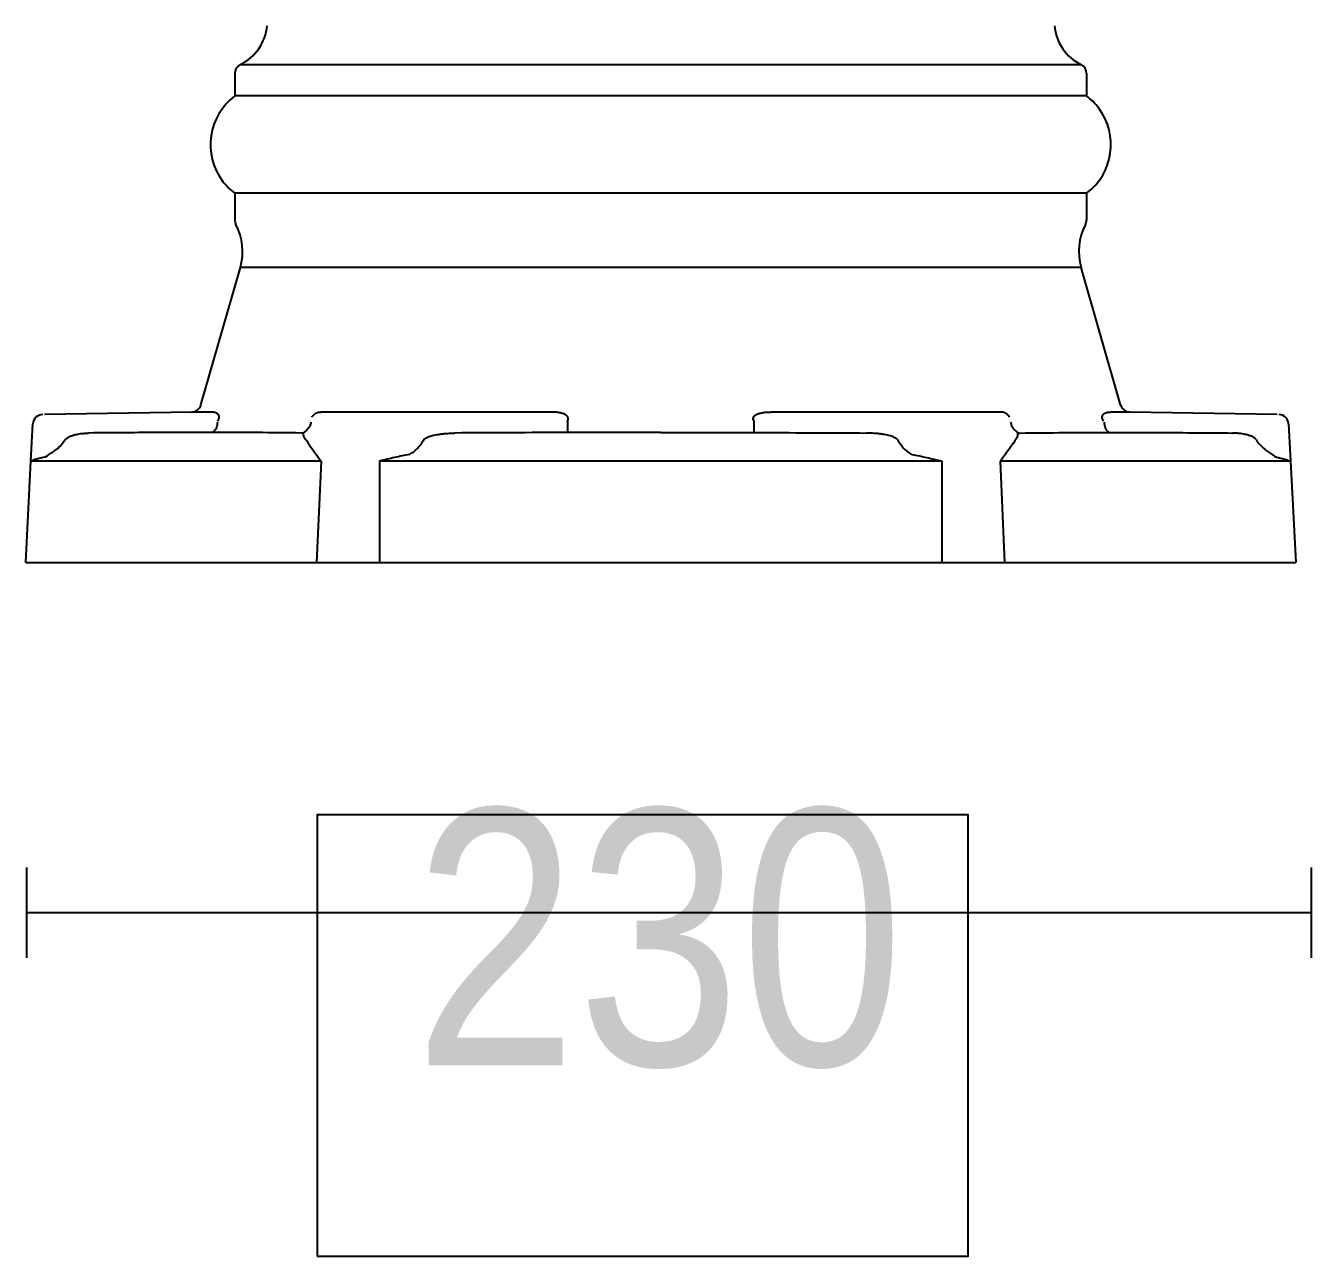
# Model space of a CAD drawing. Extents: x 0 to 163, y 0 to 482.
# Drawn here: x 0.4 to 52.9, y 0 to 50.3 of the extents above; entities that cross this region are included whole.
import ezdxf

# ---------------------------------------------------------------- set-up
doc = ezdxf.new("R2010")
doc.units = 0
doc.layers.add('LIVELLO_1', color=160, linetype='Continuous')
doc.styles.add('STD', font='txt')

# ---------------------------------------------------------------- blocks, each defined once
blk = doc.blocks.new('AI9-BLK1')
at = {"layer": 'LIVELLO_1', "color": 7}
for p, q in [((-72.289, -192.557), (-37.932, -192.557)), ((-72.507, -192.912), (-72.507, -193.84)), ((-37.713, -192.912), (-37.713, -193.84)), ((-37.713, -193.84), (-72.507, -193.84)), ((-37.713, -197.812), (-72.507, -197.812)), ((-72.507, -197.812), (-72.507, -198.905)), ((-37.713, -197.812), (-37.713, -198.905)), ((-73.896, -206.464), (-72.283, -200.847)), ((-37.934, -200.847), (-72.283, -200.847)), ((-36.321, -206.464), (-37.934, -200.847)), ((-74.271, -206.755), (-80.291, -206.858)), ((-74.271, -206.753), (-73.492, -206.753)), ((-68.993, -206.753), (-59.604, -206.753)), ((-50.615, -206.753), (-41.223, -206.753)), ((-36.729, -206.753), (-35.947, -206.753)), ((-29.929, -206.858), (-35.947, -206.755)), ((-80.837, -208.76), (-80.755, -207.236)), ((-58.919, -207.126), (-58.919, -207.591)), ((-51.297, -207.591), (-51.297, -207.126)), ((-29.467, -207.236), (-29.38, -208.76)), ((-81.053, -212.899), (-80.837, -208.76)), ((-68.984, -208.76), (-80.837, -208.76)), ((-68.984, -208.76), (-69.172, -212.899)), ((-55.111, -208.76), (-66.591, -208.76)), ((-66.591, -212.899), (-66.591, -208.76)), ((-43.627, -208.76), (-55.111, -208.76)), ((-43.627, -208.76), (-43.627, -212.899)), ((-41.048, -212.899), (-41.232, -208.76)), ((-29.38, -208.76), (-41.232, -208.76)), ((-29.38, -208.76), (-29.166, -212.899)), ((-81.053, -212.899), (-55.111, -212.899)), ((-55.111, -212.899), (-29.166, -212.899)), ((-81.025, -225.374), (-81.025, -229.069)), ((-28.532, -225.374), (-28.532, -229.069)), ((-28.532, -227.223), (-81.025, -227.223))]:
    blk.add_line(p, q, dxfattribs=at)
for points in [[(-69.702, -207.614), (-69.747, -207.614), (-69.789, -207.614)], [(-40.52, -207.614), (-40.475, -207.614), (-40.43, -207.614)]]:
    blk.add_lwpolyline(points, dxfattribs=at)
blk.add_lwpolyline([(-69.147, -241.26), (-42.548, -241.26), (-42.548, -223.212), (-69.147, -223.212)], close=True, dxfattribs=at)
for points in [[(-72.289, -192.557), (-71.67, -192.257), (-71.255, -191.652), (-71.189, -190.967)], [(-39.029, -190.967), (-38.964, -191.652), (-38.548, -192.257), (-37.932, -192.557)], [(-72.289, -192.557), (-72.423, -192.624), (-72.507, -192.766), (-72.507, -192.915)], [(-37.711, -192.915), (-37.711, -192.766), (-37.796, -192.624), (-37.932, -192.557)], [(-72.507, -198.905), (-72.507, -198.965), (-72.491, -199.033), (-72.462, -199.09)], [(-37.758, -199.09), (-37.728, -199.033), (-37.711, -198.965), (-37.711, -198.905)], [(-72.283, -200.847), (-72.118, -200.261), (-72.18, -199.631), (-72.462, -199.09)], [(-37.758, -199.09), (-38.04, -199.631), (-38.103, -200.261), (-37.934, -200.847)], [(-80.363, -206.858), (-80.572, -206.863), (-80.743, -207.028), (-80.755, -207.238)], [(-74.271, -206.755), (-74.098, -206.748), (-73.943, -206.631), (-73.896, -206.467)], [(-36.321, -206.467), (-36.276, -206.631), (-36.124, -206.748), (-35.947, -206.755)], [(-29.467, -207.238), (-29.474, -207.028), (-29.647, -206.863), (-29.851, -206.858)]]:
    blk.add_open_spline(points, degree=3, dxfattribs=at)
for points, knots in [([(-72.507, -193.84), (-73.605, -194.662), (-73.832, -196.22), (-73.008, -197.315), (-72.867, -197.503), (-72.697, -197.672), (-72.507, -197.812)], [0, 0, 0, 0, 1, 1, 1, 2, 2, 2, 2]), ([(-37.711, -197.812), (-36.614, -196.99), (-36.391, -195.434), (-37.214, -194.34), (-37.355, -194.152), (-37.521, -193.98), (-37.711, -193.84)], [0, 0, 0, 0, 1, 1, 1, 2, 2, 2, 2]), ([(-73.205, -207.126), (-73.192, -207.103), (-73.178, -207.083), (-73.169, -207.06), (-73.158, -207.037), (-73.153, -207.019), (-73.15, -206.993), (-73.15, -206.993), (-73.15, -206.948), (-73.15, -206.948), (-73.153, -206.934), (-73.153, -206.913), (-73.158, -206.899), (-73.165, -206.888), (-73.165, -206.886), (-73.169, -206.874), (-73.176, -206.872), (-73.181, -206.863), (-73.185, -206.858), (-73.192, -206.849), (-73.197, -206.842), (-73.205, -206.835), (-73.212, -206.828), (-73.223, -206.826), (-73.225, -206.819), (-73.234, -206.817), (-73.244, -206.813), (-73.248, -206.803), (-73.258, -206.801), (-73.268, -206.794), (-73.274, -206.792), (-73.291, -206.787), (-73.297, -206.78), (-73.315, -206.778), (-73.328, -206.771), (-73.344, -206.769), (-73.362, -206.764), (-73.378, -206.757), (-73.399, -206.757), (-73.42, -206.757), (-73.446, -206.755), (-73.467, -206.755), (-73.492, -206.755)], [0, 0, 0, 0, 1, 1, 1, 2, 2, 2, 3, 3, 3, 4, 4, 4, 5, 5, 5, 6, 6, 6, 7, 7, 7, 8, 8, 8, 9, 9, 9, 10, 10, 10, 11, 11, 11, 12, 12, 12, 13, 13, 13, 14, 14, 14, 14]), ([(-69.362, -206.971), (-69.35, -206.952), (-69.338, -206.934), (-69.324, -206.913), (-69.315, -206.899), (-69.299, -206.886), (-69.286, -206.872), (-69.277, -206.858), (-69.266, -206.849), (-69.254, -206.842), (-69.242, -206.835), (-69.23, -206.826), (-69.221, -206.817), (-69.212, -206.817), (-69.207, -206.803), (-69.198, -206.803), (-69.193, -206.801), (-69.186, -206.794), (-69.174, -206.792), (-69.163, -206.787), (-69.151, -206.78), (-69.139, -206.778), (-69.127, -206.771), (-69.113, -206.769), (-69.102, -206.764), (-69.087, -206.764), (-69.069, -206.757), (-69.055, -206.757), (-69.031, -206.755), (-69.013, -206.755), (-68.995, -206.755)], [0, 0, 0, 0, 1, 1, 1, 2, 2, 2, 3, 3, 3, 4, 4, 4, 5, 5, 5, 6, 6, 6, 7, 7, 7, 8, 8, 8, 9, 9, 9, 10, 10, 10, 10]), ([(-58.919, -207.126), (-58.907, -207.103), (-58.896, -207.078), (-58.887, -207.055), (-58.884, -207.03), (-58.884, -207.007), (-58.896, -206.982), (-58.898, -206.971), (-58.907, -206.957), (-58.916, -206.943), (-58.928, -206.929), (-58.94, -206.913), (-58.956, -206.899), (-58.966, -206.888), (-58.977, -206.886), (-58.987, -206.874), (-58.999, -206.872), (-59.01, -206.863), (-59.024, -206.858), (-59.037, -206.849), (-59.05, -206.842), (-59.066, -206.835), (-59.081, -206.828), (-59.097, -206.826), (-59.109, -206.819), (-59.125, -206.817), (-59.142, -206.813), (-59.16, -206.803), (-59.174, -206.801), (-59.191, -206.794), (-59.205, -206.792), (-59.234, -206.787), (-59.259, -206.78), (-59.283, -206.778), (-59.31, -206.771), (-59.339, -206.769), (-59.364, -206.764), (-59.402, -206.757), (-59.444, -206.757), (-59.482, -206.757), (-59.52, -206.755), (-59.563, -206.755), (-59.604, -206.755)], [0, 0, 0, 0, 1, 1, 1, 2, 2, 2, 3, 3, 3, 4, 4, 4, 5, 5, 5, 6, 6, 6, 7, 7, 7, 8, 8, 8, 9, 9, 9, 10, 10, 10, 11, 11, 11, 12, 12, 12, 13, 13, 13, 14, 14, 14, 14]), ([(-51.297, -207.126), (-51.315, -207.103), (-51.326, -207.078), (-51.333, -207.055), (-51.337, -207.03), (-51.333, -207.007), (-51.326, -206.982), (-51.321, -206.971), (-51.31, -206.957), (-51.3, -206.943), (-51.293, -206.929), (-51.279, -206.913), (-51.265, -206.899), (-51.253, -206.888), (-51.244, -206.886), (-51.23, -206.874), (-51.223, -206.872), (-51.208, -206.863), (-51.197, -206.858), (-51.183, -206.849), (-51.169, -206.842), (-51.154, -206.835), (-51.138, -206.828), (-51.125, -206.826), (-51.11, -206.819), (-51.096, -206.817), (-51.078, -206.813), (-51.06, -206.803), (-51.042, -206.801), (-51.028, -206.794), (-51.013, -206.792), (-50.986, -206.787), (-50.96, -206.78), (-50.937, -206.778), (-50.908, -206.771), (-50.88, -206.769), (-50.852, -206.764), (-50.814, -206.757), (-50.777, -206.757), (-50.74, -206.757), (-50.7, -206.755), (-50.657, -206.755), (-50.615, -206.755)], [0, 0, 0, 0, 1, 1, 1, 2, 2, 2, 3, 3, 3, 4, 4, 4, 5, 5, 5, 6, 6, 6, 7, 7, 7, 8, 8, 8, 9, 9, 9, 10, 10, 10, 11, 11, 11, 12, 12, 12, 13, 13, 13, 14, 14, 14, 14]), ([(-40.857, -206.971), (-40.869, -206.952), (-40.88, -206.934), (-40.894, -206.913), (-40.907, -206.899), (-40.918, -206.886), (-40.934, -206.872), (-40.941, -206.858), (-40.954, -206.849), (-40.965, -206.842), (-40.977, -206.835), (-40.986, -206.826), (-40.998, -206.817), (-41.007, -206.817), (-41.012, -206.803), (-41.021, -206.803), (-41.028, -206.801), (-41.035, -206.794), (-41.048, -206.792), (-41.055, -206.787), (-41.068, -206.78), (-41.08, -206.778), (-41.091, -206.771), (-41.104, -206.769), (-41.118, -206.764), (-41.134, -206.764), (-41.151, -206.757), (-41.167, -206.757), (-41.187, -206.755), (-41.207, -206.755), (-41.223, -206.755)], [0, 0, 0, 0, 1, 1, 1, 2, 2, 2, 3, 3, 3, 4, 4, 4, 5, 5, 5, 6, 6, 6, 7, 7, 7, 8, 8, 8, 9, 9, 9, 10, 10, 10, 10]), ([(-37.015, -207.126), (-37.026, -207.103), (-37.039, -207.083), (-37.05, -207.06), (-37.064, -207.037), (-37.066, -207.019), (-37.069, -206.993), (-37.073, -206.975), (-37.073, -206.959), (-37.069, -206.948), (-37.066, -206.934), (-37.064, -206.913), (-37.064, -206.899), (-37.055, -206.888), (-37.053, -206.886), (-37.05, -206.874), (-37.043, -206.872), (-37.039, -206.863), (-37.033, -206.858), (-37.026, -206.849), (-37.022, -206.842), (-37.015, -206.835), (-37.008, -206.828), (-36.999, -206.826), (-36.994, -206.819), (-36.984, -206.817), (-36.979, -206.813), (-36.97, -206.803), (-36.959, -206.801), (-36.954, -206.794), (-36.945, -206.792), (-36.93, -206.787), (-36.921, -206.78), (-36.903, -206.778), (-36.893, -206.771), (-36.874, -206.769), (-36.86, -206.764), (-36.841, -206.757), (-36.818, -206.757), (-36.799, -206.757), (-36.773, -206.755), (-36.755, -206.755), (-36.726, -206.755)], [0, 0, 0, 0, 1, 1, 1, 2, 2, 2, 3, 3, 3, 4, 4, 4, 5, 5, 5, 6, 6, 6, 7, 7, 7, 8, 8, 8, 9, 9, 9, 10, 10, 10, 11, 11, 11, 12, 12, 12, 13, 13, 13, 14, 14, 14, 14]), ([(-73.223, -207.172), (-73.225, -207.211), (-73.225, -207.252), (-73.234, -207.289), (-73.239, -207.328), (-73.248, -207.364), (-73.268, -207.399), (-73.281, -207.435), (-73.297, -207.47), (-73.328, -207.502), (-73.355, -207.534), (-73.389, -207.564), (-73.422, -207.591)], [0, 0, 0, 0, 1, 1, 1, 2, 2, 2, 3, 3, 3, 4, 4, 4, 4]), ([(-69.434, -207.314), (-69.467, -207.369), (-69.505, -207.422), (-69.548, -207.47), (-69.597, -207.52), (-69.655, -207.564), (-69.716, -207.605)], [0, 0, 0, 0, 1, 1, 1, 2, 2, 2, 2]), ([(-69.4, -207.172), (-69.407, -207.195), (-69.411, -207.22), (-69.418, -207.243), (-69.423, -207.266), (-69.427, -207.289), (-69.434, -207.314)], [0, 0, 0, 0, 1, 1, 1, 2, 2, 2, 2]), ([(-40.822, -207.172), (-40.813, -207.195), (-40.811, -207.22), (-40.8, -207.243), (-40.798, -207.266), (-40.793, -207.289), (-40.784, -207.314), (-40.751, -207.369), (-40.714, -207.422), (-40.672, -207.47), (-40.623, -207.52), (-40.567, -207.564), (-40.502, -207.605)], [0, 0, 0, 0, 1, 1, 1, 2, 2, 2, 3, 3, 3, 4, 4, 4, 4]), ([(-36.997, -207.172), (-36.994, -207.211), (-36.992, -207.252), (-36.984, -207.289), (-36.979, -207.328), (-36.968, -207.364), (-36.954, -207.399), (-36.937, -207.435), (-36.921, -207.47), (-36.893, -207.502), (-36.865, -207.534), (-36.832, -207.564), (-36.797, -207.591)], [0, 0, 0, 0, 1, 1, 1, 2, 2, 2, 3, 3, 3, 4, 4, 4, 4]), ([(-79.43, -207.873), (-79.481, -207.946), (-79.528, -208.017), (-79.591, -208.091), (-79.647, -208.155), (-79.714, -208.217), (-79.781, -208.272)], [0, 0, 0, 0, 1, 1, 1, 2, 2, 2, 2]), ([(-79.43, -207.873), (-79.394, -207.846), (-79.36, -207.813), (-79.317, -207.791), (-79.286, -207.768), (-79.246, -207.752), (-79.211, -207.735), (-79.181, -207.729), (-79.148, -207.72), (-79.12, -207.708), (-79.089, -207.697), (-79.059, -207.69), (-79.031, -207.681), (-78.993, -207.674), (-78.958, -207.664), (-78.923, -207.658), (-78.888, -207.651), (-78.85, -207.649), (-78.815, -207.637), (-78.759, -207.635), (-78.709, -207.626), (-78.658, -207.626), (-78.602, -207.619), (-78.541, -207.619), (-78.482, -207.614)], [0, 0, 0, 0, 1, 1, 1, 2, 2, 2, 3, 3, 3, 4, 4, 4, 5, 5, 5, 6, 6, 6, 7, 7, 7, 8, 8, 8, 8]), ([(-73.422, -207.591), (-73.746, -207.587), (-74.069, -207.587), (-74.396, -207.591), (-74.396, -207.591), (-75.405, -207.591), (-75.405, -207.591), (-75.867, -207.591), (-76.326, -207.596), (-76.786, -207.603), (-77.351, -207.605), (-77.917, -207.612), (-78.482, -207.614)], [0, 0, 0, 0, 1, 1, 1, 2, 2, 2, 3, 3, 3, 4, 4, 4, 4]), ([(-69.789, -207.614), (-70.396, -207.605), (-70.999, -207.603), (-71.602, -207.596), (-72.209, -207.591), (-72.815, -207.591), (-73.422, -207.591)], [0, 0, 0, 0, 1, 1, 1, 2, 2, 2, 2]), ([(-69.691, -207.768), (-69.693, -207.745), (-69.693, -207.72), (-69.702, -207.697), (-69.702, -207.697), (-69.702, -207.614), (-69.702, -207.614)], [0, 0, 0, 0, 1, 1, 1, 2, 2, 2, 2]), ([(-69.691, -207.768), (-69.535, -207.995), (-69.383, -208.226), (-69.223, -208.441), (-69.141, -208.551), (-69.066, -208.659), (-68.984, -208.764)], [0, 0, 0, 0, 1, 1, 1, 2, 2, 2, 2]), ([(-64.783, -207.873), (-64.821, -207.944), (-64.863, -208.017), (-64.912, -208.086), (-64.959, -208.155), (-65.018, -208.217), (-65.076, -208.272)], [0, 0, 0, 0, 1, 1, 1, 2, 2, 2, 2]), ([(-64.783, -207.873), (-64.734, -207.839), (-64.687, -207.806), (-64.635, -207.791), (-64.59, -207.765), (-64.544, -207.752), (-64.494, -207.735), (-64.455, -207.722), (-64.417, -207.72), (-64.377, -207.708), (-64.335, -207.697), (-64.297, -207.69), (-64.255, -207.681), (-64.214, -207.674), (-64.162, -207.664), (-64.115, -207.658), (-64.066, -207.651), (-64.014, -207.649), (-63.964, -207.637), (-63.896, -207.635), (-63.829, -207.626), (-63.758, -207.626), (-63.683, -207.619), (-63.603, -207.619), (-63.521, -207.614)], [0, 0, 0, 0, 1, 1, 1, 2, 2, 2, 3, 3, 3, 4, 4, 4, 5, 5, 5, 6, 6, 6, 7, 7, 7, 8, 8, 8, 8]), ([(-58.919, -207.591), (-59.686, -207.596), (-60.453, -207.596), (-61.224, -207.605), (-61.989, -207.605), (-62.754, -207.612), (-63.521, -207.614)], [0, 0, 0, 0, 1, 1, 1, 2, 2, 2, 2]), ([(-55.111, -207.587), (-55.111, -207.587), (-55.111, -207.587), (-55.111, -207.587), (-55.111, -207.587), (-55.118, -207.587), (-55.118, -207.587), (-55.118, -207.587), (-55.124, -207.587), (-55.124, -207.587), (-55.124, -207.587), (-55.129, -207.587), (-55.129, -207.587), (-55.129, -207.587), (-55.135, -207.587), (-55.135, -207.587), (-55.135, -207.587), (-55.138, -207.587), (-55.138, -207.587), (-55.138, -207.587), (-55.149, -207.587), (-55.149, -207.587), (-55.149, -207.587), (-55.158, -207.587), (-55.158, -207.587), (-55.158, -207.587), (-55.163, -207.587), (-55.163, -207.587), (-55.163, -207.587), (-55.176, -207.587), (-55.176, -207.587), (-55.176, -207.587), (-55.183, -207.587), (-55.183, -207.587), (-55.183, -207.587), (-55.194, -207.587), (-55.194, -207.587), (-55.194, -207.587), (-55.199, -207.587), (-55.199, -207.587), (-55.199, -207.587), (-55.208, -207.587), (-55.208, -207.587), (-55.208, -207.587), (-55.22, -207.587), (-55.22, -207.587), (-55.22, -207.587), (-55.232, -207.587), (-55.232, -207.587), (-55.232, -207.587), (-55.243, -207.587), (-55.243, -207.587), (-55.243, -207.587), (-55.252, -207.587), (-55.252, -207.587), (-55.252, -207.587), (-55.267, -207.587), (-55.267, -207.587), (-55.267, -207.587), (-55.279, -207.587), (-55.279, -207.587), (-55.279, -207.587), (-55.29, -207.587), (-55.29, -207.587), (-55.29, -207.587), (-55.299, -207.587), (-55.299, -207.587), (-55.299, -207.587), (-55.313, -207.587), (-55.313, -207.587), (-55.313, -207.587), (-55.328, -207.587), (-55.328, -207.587), (-55.328, -207.587), (-55.339, -207.587), (-55.339, -207.587), (-55.339, -207.587), (-55.353, -207.587), (-55.353, -207.587), (-55.353, -207.587), (-55.366, -207.587), (-55.366, -207.587), (-55.366, -207.587), (-55.384, -207.587), (-55.384, -207.587), (-55.384, -207.587), (-55.398, -207.587), (-55.398, -207.587), (-55.398, -207.587), (-55.412, -207.587), (-55.412, -207.587), (-55.412, -207.587), (-55.431, -207.587), (-55.431, -207.587), (-55.431, -207.587), (-55.445, -207.587), (-55.445, -207.587), (-55.445, -207.587), (-55.458, -207.587), (-55.458, -207.587), (-55.458, -207.587), (-55.476, -207.587), (-55.476, -207.587), (-55.476, -207.587), (-55.492, -207.587), (-55.492, -207.587), (-55.492, -207.587), (-55.508, -207.587), (-55.508, -207.587), (-55.508, -207.587), (-55.525, -207.587), (-55.525, -207.587), (-55.525, -207.587), (-55.543, -207.587), (-55.543, -207.587), (-55.543, -207.587), (-55.56, -207.587), (-55.56, -207.587), (-55.56, -207.587), (-55.572, -207.587), (-55.572, -207.587), (-55.572, -207.587), (-55.59, -207.587), (-55.59, -207.587), (-55.59, -207.587), (-55.61, -207.587), (-55.61, -207.587), (-55.61, -207.587), (-55.628, -207.587), (-55.628, -207.587), (-55.628, -207.587), (-55.644, -207.587), (-55.644, -207.587), (-55.644, -207.587), (-55.661, -207.587), (-55.661, -207.587), (-55.661, -207.587), (-55.677, -207.587), (-55.677, -207.587), (-55.677, -207.587), (-55.693, -207.587), (-55.693, -207.587), (-55.693, -207.587), (-55.713, -207.587), (-55.713, -207.587), (-55.713, -207.587), (-55.729, -207.587), (-55.729, -207.587), (-55.729, -207.587), (-55.749, -207.587), (-55.749, -207.587), (-55.749, -207.587), (-55.771, -207.587), (-55.771, -207.587), (-55.771, -207.587), (-55.785, -207.587), (-55.785, -207.587), (-55.785, -207.587), (-55.801, -207.587), (-55.801, -207.587), (-55.801, -207.587), (-55.82, -207.587), (-55.82, -207.587), (-55.82, -207.587), (-55.834, -207.587), (-55.834, -207.587), (-55.834, -207.587), (-55.856, -207.587), (-55.856, -207.587), (-55.856, -207.587), (-55.87, -207.587), (-55.87, -207.587), (-55.87, -207.587), (-55.928, -207.587), (-55.928, -207.587), (-55.928, -207.587), (-55.984, -207.587), (-55.984, -207.587), (-55.984, -207.587), (-56.04, -207.587), (-56.04, -207.587), (-56.04, -207.587), (-56.094, -207.587), (-56.094, -207.587), (-56.094, -207.587), (-56.147, -207.587), (-56.147, -207.587), (-56.167, -207.587), (-56.186, -207.591), (-56.203, -207.591), (-56.203, -207.591), (-56.254, -207.591), (-56.254, -207.591), (-56.254, -207.591), (-56.313, -207.591), (-56.313, -207.591), (-56.313, -207.591), (-56.362, -207.591), (-56.362, -207.591), (-56.362, -207.591), (-56.414, -207.591), (-56.414, -207.591), (-56.414, -207.591), (-56.47, -207.591), (-56.47, -207.591), (-56.47, -207.591), (-56.519, -207.591), (-56.519, -207.591), (-56.519, -207.591), (-56.575, -207.591), (-56.575, -207.591), (-56.575, -207.591), (-56.624, -207.591), (-56.624, -207.591), (-56.624, -207.591), (-56.678, -207.591), (-56.678, -207.591), (-56.678, -207.591), (-56.73, -207.591), (-56.73, -207.591), (-56.73, -207.591), (-56.787, -207.591), (-56.787, -207.591), (-56.787, -207.591), (-56.836, -207.591), (-56.836, -207.591), (-56.836, -207.591), (-56.89, -207.591), (-56.89, -207.591), (-56.89, -207.591), (-56.944, -207.591), (-56.944, -207.591), (-56.944, -207.591), (-56.995, -207.591), (-56.995, -207.591), (-56.995, -207.591), (-57.049, -207.591), (-57.049, -207.591), (-57.049, -207.591), (-57.106, -207.591), (-57.106, -207.591), (-57.106, -207.591), (-57.159, -207.591), (-57.159, -207.591), (-57.159, -207.591), (-57.213, -207.591), (-57.213, -207.591), (-57.213, -207.591), (-57.273, -207.591), (-57.273, -207.591), (-57.273, -207.591), (-57.3, -207.591), (-57.3, -207.591), (-57.3, -207.591), (-57.331, -207.591), (-57.331, -207.591), (-57.331, -207.591), (-57.361, -207.591), (-57.361, -207.591), (-57.361, -207.591), (-57.39, -207.591), (-57.39, -207.591), (-57.39, -207.591), (-57.423, -207.591), (-57.423, -207.591), (-57.423, -207.591), (-57.452, -207.591), (-57.452, -207.591), (-57.452, -207.591), (-57.483, -207.591), (-57.483, -207.591), (-57.483, -207.591), (-57.513, -207.591), (-57.513, -207.591), (-57.513, -207.591), (-57.544, -207.591), (-57.544, -207.591), (-57.544, -207.591), (-57.577, -207.591), (-57.577, -207.591), (-57.577, -207.591), (-57.607, -207.591), (-57.607, -207.591), (-57.607, -207.591), (-57.638, -207.591), (-57.638, -207.591), (-57.638, -207.591), (-57.669, -207.591), (-57.669, -207.591), (-57.669, -207.591), (-57.701, -207.591), (-57.701, -207.591), (-57.701, -207.591), (-57.73, -207.591), (-57.73, -207.591), (-57.73, -207.591), (-57.765, -207.591), (-57.765, -207.591), (-57.765, -207.591), (-57.79, -207.591), (-57.79, -207.591), (-57.79, -207.591), (-57.826, -207.591), (-57.826, -207.591), (-57.826, -207.591), (-57.853, -207.591), (-57.853, -207.591), (-57.853, -207.591), (-57.884, -207.591), (-57.884, -207.591), (-57.884, -207.591), (-57.918, -207.591), (-57.918, -207.591), (-57.918, -207.591), (-57.947, -207.591), (-57.947, -207.591), (-57.947, -207.591), (-57.978, -207.591), (-57.978, -207.591), (-57.978, -207.591), (-58.007, -207.591), (-58.007, -207.591), (-58.007, -207.591), (-58.037, -207.591), (-58.037, -207.591), (-58.037, -207.591), (-58.068, -207.591), (-58.068, -207.591), (-58.068, -207.591), (-58.095, -207.591), (-58.095, -207.591), (-58.095, -207.591), (-58.128, -207.591), (-58.128, -207.591), (-58.128, -207.591), (-58.157, -207.591), (-58.157, -207.591), (-58.157, -207.591), (-58.187, -207.591), (-58.187, -207.591), (-58.187, -207.591), (-58.215, -207.591), (-58.215, -207.591), (-58.215, -207.591), (-58.245, -207.591), (-58.245, -207.591), (-58.245, -207.591), (-58.272, -207.591), (-58.272, -207.591), (-58.272, -207.591), (-58.302, -207.591), (-58.302, -207.591), (-58.302, -207.591), (-58.33, -207.591), (-58.33, -207.591), (-58.33, -207.591), (-58.356, -207.591), (-58.356, -207.591), (-58.356, -207.591), (-58.384, -207.591), (-58.384, -207.591), (-58.384, -207.591), (-58.408, -207.591), (-58.408, -207.591), (-58.408, -207.591), (-58.435, -207.591), (-58.435, -207.591), (-58.435, -207.591), (-58.464, -207.591), (-58.464, -207.591), (-58.464, -207.591), (-58.487, -207.591), (-58.487, -207.591), (-58.487, -207.591), (-58.515, -207.591), (-58.515, -207.591), (-58.515, -207.591), (-58.542, -207.591), (-58.542, -207.591), (-58.542, -207.591), (-58.567, -207.591), (-58.567, -207.591), (-58.567, -207.591), (-58.588, -207.591), (-58.588, -207.591), (-58.588, -207.591), (-58.614, -207.591), (-58.614, -207.591), (-58.614, -207.591), (-58.64, -207.591), (-58.64, -207.591), (-58.64, -207.591), (-58.661, -207.591), (-58.661, -207.591), (-58.661, -207.591), (-58.684, -207.591), (-58.684, -207.591), (-58.684, -207.591), (-58.708, -207.591), (-58.708, -207.591), (-58.708, -207.591), (-58.729, -207.591), (-58.729, -207.591), (-58.729, -207.591), (-58.75, -207.591), (-58.75, -207.591), (-58.75, -207.591), (-58.769, -207.591), (-58.769, -207.591), (-58.769, -207.591), (-58.793, -207.591), (-58.793, -207.591), (-58.793, -207.591), (-58.811, -207.591), (-58.811, -207.591), (-58.811, -207.591), (-58.832, -207.591), (-58.832, -207.591), (-58.832, -207.591), (-58.849, -207.591), (-58.849, -207.591), (-58.849, -207.591), (-58.869, -207.591), (-58.869, -207.591), (-58.869, -207.591), (-58.884, -207.591), (-58.884, -207.591), (-58.884, -207.591), (-58.903, -207.591), (-58.903, -207.591), (-58.903, -207.591), (-58.919, -207.591), (-58.919, -207.591)], [0, 0, 0, 0, 1, 1, 1, 2, 2, 2, 3, 3, 3, 4, 4, 4, 5, 5, 5, 6, 6, 6, 7, 7, 7, 8, 8, 8, 9, 9, 9, 10, 10, 10, 11, 11, 11, 12, 12, 12, 13, 13, 13, 14, 14, 14, 15, 15, 15, 16, 16, 16, 17, 17, 17, 18, 18, 18, 19, 19, 19, 20, 20, 20, 21, 21, 21, 22, 22, 22, 23, 23, 23, 24, 24, 24, 25, 25, 25, 26, 26, 26, 27, 27, 27, 28, 28, 28, 29, 29, 29, 30, 30, 30, 31, 31, 31, 32, 32, 32, 33, 33, 33, 34, 34, 34, 35, 35, 35, 36, 36, 36, 37, 37, 37, 38, 38, 38, 39, 39, 39, 40, 40, 40, 41, 41, 41, 42, 42, 42, 43, 43, 43, 44, 44, 44, 45, 45, 45, 46, 46, 46, 47, 47, 47, 48, 48, 48, 49, 49, 49, 50, 50, 50, 51, 51, 51, 52, 52, 52, 53, 53, 53, 54, 54, 54, 55, 55, 55, 56, 56, 56, 57, 57, 57, 58, 58, 58, 59, 59, 59, 60, 60, 60, 61, 61, 61, 62, 62, 62, 63, 63, 63, 64, 64, 64, 65, 65, 65, 66, 66, 66, 67, 67, 67, 68, 68, 68, 69, 69, 69, 70, 70, 70, 71, 71, 71, 72, 72, 72, 73, 73, 73, 74, 74, 74, 75, 75, 75, 76, 76, 76, 77, 77, 77, 78, 78, 78, 79, 79, 79, 80, 80, 80, 81, 81, 81, 82, 82, 82, 83, 83, 83, 84, 84, 84, 85, 85, 85, 86, 86, 86, 87, 87, 87, 88, 88, 88, 89, 89, 89, 90, 90, 90, 91, 91, 91, 92, 92, 92, 93, 93, 93, 94, 94, 94, 95, 95, 95, 96, 96, 96, 97, 97, 97, 98, 98, 98, 99, 99, 99, 100, 100, 100, 101, 101, 101, 102, 102, 102, 103, 103, 103, 104, 104, 104, 105, 105, 105, 106, 106, 106, 107, 107, 107, 108, 108, 108, 109, 109, 109, 110, 110, 110, 111, 111, 111, 112, 112, 112, 113, 113, 113, 114, 114, 114, 115, 115, 115, 116, 116, 116, 117, 117, 117, 118, 118, 118, 119, 119, 119, 120, 120, 120, 121, 121, 121, 122, 122, 122, 123, 123, 123, 124, 124, 124, 125, 125, 125, 126, 126, 126, 127, 127, 127, 128, 128, 128, 129, 129, 129, 130, 130, 130, 131, 131, 131, 132, 132, 132, 133, 133, 133, 134, 134, 134, 135, 135, 135, 136, 136, 136, 137, 137, 137, 138, 138, 138, 139, 139, 139, 140, 140, 140, 141, 141, 141, 142, 142, 142, 143, 143, 143, 144, 144, 144, 144]), ([(-55.111, -207.587), (-55.111, -207.587), (-55.107, -207.587), (-55.107, -207.587), (-55.107, -207.587), (-55.105, -207.587), (-55.105, -207.587), (-55.105, -207.587), (-55.1, -207.587), (-55.1, -207.587), (-55.1, -207.587), (-55.095, -207.587), (-55.095, -207.587), (-55.095, -207.587), (-55.091, -207.587), (-55.091, -207.587), (-55.091, -207.587), (-55.084, -207.587), (-55.084, -207.587), (-55.084, -207.587), (-55.082, -207.587), (-55.082, -207.587), (-55.082, -207.587), (-55.072, -207.587), (-55.072, -207.587), (-55.072, -207.587), (-55.067, -207.587), (-55.067, -207.587), (-55.067, -207.587), (-55.065, -207.587), (-55.065, -207.587), (-55.065, -207.587), (-55.053, -207.587), (-55.053, -207.587), (-55.053, -207.587), (-55.044, -207.587), (-55.044, -207.587), (-55.044, -207.587), (-55.037, -207.587), (-55.037, -207.587), (-55.037, -207.587), (-55.028, -207.587), (-55.028, -207.587), (-55.028, -207.587), (-55.02, -207.587), (-55.02, -207.587), (-55.02, -207.587), (-55.011, -207.587), (-55.011, -207.587), (-55.011, -207.587), (-54.999, -207.587), (-54.999, -207.587), (-54.999, -207.587), (-54.988, -207.587), (-54.988, -207.587), (-54.988, -207.587), (-54.979, -207.587), (-54.979, -207.587), (-54.979, -207.587), (-54.966, -207.587), (-54.966, -207.587), (-54.966, -207.587), (-54.955, -207.587), (-54.955, -207.587), (-54.955, -207.587), (-54.943, -207.587), (-54.943, -207.587), (-54.943, -207.587), (-54.932, -207.587), (-54.932, -207.587), (-54.932, -207.587), (-54.917, -207.587), (-54.917, -207.587), (-54.917, -207.587), (-54.903, -207.587), (-54.903, -207.587), (-54.903, -207.587), (-54.894, -207.587), (-54.894, -207.587), (-54.894, -207.587), (-54.88, -207.587), (-54.88, -207.587), (-54.88, -207.587), (-54.865, -207.587), (-54.865, -207.587), (-54.865, -207.587), (-54.851, -207.587), (-54.851, -207.587), (-54.851, -207.587), (-54.835, -207.587), (-54.835, -207.587), (-54.835, -207.587), (-54.818, -207.587), (-54.818, -207.587), (-54.818, -207.587), (-54.809, -207.587), (-54.809, -207.587), (-54.809, -207.587), (-54.788, -207.587), (-54.788, -207.587), (-54.788, -207.587), (-54.774, -207.587), (-54.774, -207.587), (-54.774, -207.587), (-54.76, -207.587), (-54.76, -207.587), (-54.76, -207.587), (-54.746, -207.587), (-54.746, -207.587), (-54.746, -207.587), (-54.73, -207.587), (-54.73, -207.587), (-54.73, -207.587), (-54.713, -207.587), (-54.713, -207.587), (-54.713, -207.587), (-54.695, -207.587), (-54.695, -207.587), (-54.695, -207.587), (-54.677, -207.587), (-54.677, -207.587), (-54.677, -207.587), (-54.659, -207.587), (-54.659, -207.587), (-54.659, -207.587), (-54.645, -207.587), (-54.645, -207.587), (-54.645, -207.587), (-54.628, -207.587), (-54.628, -207.587), (-54.628, -207.587), (-54.61, -207.587), (-54.61, -207.587), (-54.61, -207.587), (-54.594, -207.587), (-54.594, -207.587), (-54.594, -207.587), (-54.574, -207.587), (-54.574, -207.587), (-54.574, -207.587), (-54.56, -207.587), (-54.56, -207.587), (-54.56, -207.587), (-54.542, -207.587), (-54.542, -207.587), (-54.542, -207.587), (-54.525, -207.587), (-54.525, -207.587), (-54.525, -207.587), (-54.511, -207.587), (-54.511, -207.587), (-54.511, -207.587), (-54.488, -207.587), (-54.488, -207.587), (-54.488, -207.587), (-54.471, -207.587), (-54.471, -207.587), (-54.471, -207.587), (-54.453, -207.587), (-54.453, -207.587), (-54.453, -207.587), (-54.433, -207.587), (-54.433, -207.587), (-54.433, -207.587), (-54.417, -207.587), (-54.417, -207.587), (-54.417, -207.587), (-54.401, -207.587), (-54.401, -207.587), (-54.401, -207.587), (-54.384, -207.587), (-54.384, -207.587), (-54.384, -207.587), (-54.366, -207.587), (-54.366, -207.587), (-54.366, -207.587), (-54.347, -207.587), (-54.347, -207.587), (-54.347, -207.587), (-54.291, -207.587), (-54.291, -207.587), (-54.291, -207.587), (-54.236, -207.587), (-54.236, -207.587), (-54.236, -207.587), (-54.18, -207.587), (-54.18, -207.587), (-54.18, -207.587), (-54.124, -207.587), (-54.124, -207.587), (-54.124, -207.587), (-54.068, -207.587), (-54.068, -207.587), (-54.054, -207.587), (-54.033, -207.591), (-54.019, -207.591), (-54.019, -207.591), (-53.963, -207.591), (-53.963, -207.591), (-53.963, -207.591), (-53.911, -207.591), (-53.911, -207.591), (-53.911, -207.591), (-53.857, -207.591), (-53.857, -207.591), (-53.857, -207.591), (-53.801, -207.591), (-53.801, -207.591), (-53.801, -207.591), (-53.752, -207.591), (-53.752, -207.591), (-53.752, -207.591), (-53.699, -207.591), (-53.699, -207.591), (-53.699, -207.591), (-53.645, -207.591), (-53.645, -207.591), (-53.645, -207.591), (-53.594, -207.591), (-53.594, -207.591), (-53.594, -207.591), (-53.54, -207.591), (-53.54, -207.591), (-53.54, -207.591), (-53.489, -207.591), (-53.489, -207.591), (-53.489, -207.591), (-53.432, -207.591), (-53.432, -207.591), (-53.432, -207.591), (-53.383, -207.591), (-53.383, -207.591), (-53.383, -207.591), (-53.329, -207.591), (-53.329, -207.591), (-53.329, -207.591), (-53.275, -207.591), (-53.275, -207.591), (-53.275, -207.591), (-53.222, -207.591), (-53.222, -207.591), (-53.222, -207.591), (-53.17, -207.591), (-53.17, -207.591), (-53.17, -207.591), (-53.115, -207.591), (-53.115, -207.591), (-53.115, -207.591), (-53.061, -207.591), (-53.061, -207.591), (-53.061, -207.591), (-53.005, -207.591), (-53.005, -207.591), (-53.005, -207.591), (-52.949, -207.591), (-52.949, -207.591), (-52.949, -207.591), (-52.921, -207.591), (-52.921, -207.591), (-52.921, -207.591), (-52.891, -207.591), (-52.891, -207.591), (-52.891, -207.591), (-52.857, -207.591), (-52.857, -207.591), (-52.857, -207.591), (-52.828, -207.591), (-52.828, -207.591), (-52.828, -207.591), (-52.794, -207.591), (-52.794, -207.591), (-52.794, -207.591), (-52.768, -207.591), (-52.768, -207.591), (-52.768, -207.591), (-52.736, -207.591), (-52.736, -207.591), (-52.736, -207.591), (-52.705, -207.591), (-52.705, -207.591), (-52.705, -207.591), (-52.674, -207.591), (-52.674, -207.591), (-52.674, -207.591), (-52.642, -207.591), (-52.642, -207.591), (-52.642, -207.591), (-52.611, -207.591), (-52.611, -207.591), (-52.611, -207.591), (-52.581, -207.591), (-52.581, -207.591), (-52.581, -207.591), (-52.55, -207.591), (-52.55, -207.591), (-52.55, -207.591), (-52.519, -207.591), (-52.519, -207.591), (-52.519, -207.591), (-52.487, -207.591), (-52.487, -207.591), (-52.487, -207.591), (-52.457, -207.591), (-52.457, -207.591), (-52.457, -207.591), (-52.426, -207.591), (-52.426, -207.591), (-52.426, -207.591), (-52.396, -207.591), (-52.396, -207.591), (-52.396, -207.591), (-52.363, -207.591), (-52.363, -207.591), (-52.363, -207.591), (-52.332, -207.591), (-52.332, -207.591), (-52.332, -207.591), (-52.302, -207.591), (-52.302, -207.591), (-52.302, -207.591), (-52.273, -207.591), (-52.273, -207.591), (-52.273, -207.591), (-52.243, -207.591), (-52.243, -207.591), (-52.243, -207.591), (-52.215, -207.591), (-52.215, -207.591), (-52.215, -207.591), (-52.182, -207.591), (-52.182, -207.591), (-52.182, -207.591), (-52.152, -207.591), (-52.152, -207.591), (-52.152, -207.591), (-52.123, -207.591), (-52.123, -207.591), (-52.123, -207.591), (-52.091, -207.591), (-52.091, -207.591), (-52.091, -207.591), (-52.062, -207.591), (-52.062, -207.591), (-52.062, -207.591), (-52.032, -207.591), (-52.032, -207.591), (-52.032, -207.591), (-52.004, -207.591), (-52.004, -207.591), (-52.004, -207.591), (-51.975, -207.591), (-51.975, -207.591), (-51.975, -207.591), (-51.948, -207.591), (-51.948, -207.591), (-51.948, -207.591), (-51.919, -207.591), (-51.919, -207.591), (-51.919, -207.591), (-51.891, -207.591), (-51.891, -207.591), (-51.891, -207.591), (-51.863, -207.591), (-51.863, -207.591), (-51.863, -207.591), (-51.832, -207.591), (-51.832, -207.591), (-51.832, -207.591), (-51.809, -207.591), (-51.809, -207.591), (-51.809, -207.591), (-51.785, -207.591), (-51.785, -207.591), (-51.785, -207.591), (-51.758, -207.591), (-51.758, -207.591), (-51.758, -207.591), (-51.732, -207.591), (-51.732, -207.591), (-51.732, -207.591), (-51.704, -207.591), (-51.704, -207.591), (-51.704, -207.591), (-51.678, -207.591), (-51.678, -207.591), (-51.678, -207.591), (-51.655, -207.591), (-51.655, -207.591), (-51.655, -207.591), (-51.631, -207.591), (-51.631, -207.591), (-51.631, -207.591), (-51.605, -207.591), (-51.605, -207.591), (-51.605, -207.591), (-51.582, -207.591), (-51.582, -207.591), (-51.582, -207.591), (-51.559, -207.591), (-51.559, -207.591), (-51.559, -207.591), (-51.534, -207.591), (-51.534, -207.591), (-51.534, -207.591), (-51.512, -207.591), (-51.512, -207.591), (-51.512, -207.591), (-51.49, -207.591), (-51.49, -207.591), (-51.49, -207.591), (-51.467, -207.591), (-51.467, -207.591), (-51.467, -207.591), (-51.448, -207.591), (-51.448, -207.591), (-51.448, -207.591), (-51.427, -207.591), (-51.427, -207.591), (-51.427, -207.591), (-51.409, -207.591), (-51.409, -207.591), (-51.409, -207.591), (-51.389, -207.591), (-51.389, -207.591), (-51.389, -207.591), (-51.371, -207.591), (-51.371, -207.591), (-51.371, -207.591), (-51.351, -207.591), (-51.351, -207.591), (-51.351, -207.591), (-51.333, -207.591), (-51.333, -207.591), (-51.333, -207.591), (-51.315, -207.591), (-51.315, -207.591), (-51.315, -207.591), (-51.297, -207.591), (-51.297, -207.591)], [0, 0, 0, 0, 1, 1, 1, 2, 2, 2, 3, 3, 3, 4, 4, 4, 5, 5, 5, 6, 6, 6, 7, 7, 7, 8, 8, 8, 9, 9, 9, 10, 10, 10, 11, 11, 11, 12, 12, 12, 13, 13, 13, 14, 14, 14, 15, 15, 15, 16, 16, 16, 17, 17, 17, 18, 18, 18, 19, 19, 19, 20, 20, 20, 21, 21, 21, 22, 22, 22, 23, 23, 23, 24, 24, 24, 25, 25, 25, 26, 26, 26, 27, 27, 27, 28, 28, 28, 29, 29, 29, 30, 30, 30, 31, 31, 31, 32, 32, 32, 33, 33, 33, 34, 34, 34, 35, 35, 35, 36, 36, 36, 37, 37, 37, 38, 38, 38, 39, 39, 39, 40, 40, 40, 41, 41, 41, 42, 42, 42, 43, 43, 43, 44, 44, 44, 45, 45, 45, 46, 46, 46, 47, 47, 47, 48, 48, 48, 49, 49, 49, 50, 50, 50, 51, 51, 51, 52, 52, 52, 53, 53, 53, 54, 54, 54, 55, 55, 55, 56, 56, 56, 57, 57, 57, 58, 58, 58, 59, 59, 59, 60, 60, 60, 61, 61, 61, 62, 62, 62, 63, 63, 63, 64, 64, 64, 65, 65, 65, 66, 66, 66, 67, 67, 67, 68, 68, 68, 69, 69, 69, 70, 70, 70, 71, 71, 71, 72, 72, 72, 73, 73, 73, 74, 74, 74, 75, 75, 75, 76, 76, 76, 77, 77, 77, 78, 78, 78, 79, 79, 79, 80, 80, 80, 81, 81, 81, 82, 82, 82, 83, 83, 83, 84, 84, 84, 85, 85, 85, 86, 86, 86, 87, 87, 87, 88, 88, 88, 89, 89, 89, 90, 90, 90, 91, 91, 91, 92, 92, 92, 93, 93, 93, 94, 94, 94, 95, 95, 95, 96, 96, 96, 97, 97, 97, 98, 98, 98, 99, 99, 99, 100, 100, 100, 101, 101, 101, 102, 102, 102, 103, 103, 103, 104, 104, 104, 105, 105, 105, 106, 106, 106, 107, 107, 107, 108, 108, 108, 109, 109, 109, 110, 110, 110, 111, 111, 111, 112, 112, 112, 113, 113, 113, 114, 114, 114, 115, 115, 115, 116, 116, 116, 117, 117, 117, 118, 118, 118, 119, 119, 119, 120, 120, 120, 121, 121, 121, 122, 122, 122, 123, 123, 123, 124, 124, 124, 125, 125, 125, 126, 126, 126, 127, 127, 127, 128, 128, 128, 129, 129, 129, 130, 130, 130, 131, 131, 131, 132, 132, 132, 133, 133, 133, 134, 134, 134, 135, 135, 135, 136, 136, 136, 137, 137, 137, 138, 138, 138, 139, 139, 139, 140, 140, 140, 141, 141, 141, 142, 142, 142, 143, 143, 143, 144, 144, 144, 145, 145, 145, 146, 146, 146, 146]), ([(-51.297, -207.591), (-50.534, -207.596), (-49.768, -207.596), (-48.996, -207.605), (-48.23, -207.605), (-47.463, -207.612), (-46.698, -207.614)], [0, 0, 0, 0, 1, 1, 1, 2, 2, 2, 2]), ([(-45.435, -207.873), (-45.482, -207.839), (-45.529, -207.806), (-45.586, -207.791), (-45.628, -207.765), (-45.675, -207.752), (-45.726, -207.735), (-45.767, -207.722), (-45.804, -207.72), (-45.844, -207.708), (-45.885, -207.697), (-45.923, -207.69), (-45.963, -207.681), (-46.01, -207.674), (-46.057, -207.664), (-46.107, -207.658), (-46.154, -207.651), (-46.205, -207.649), (-46.252, -207.637), (-46.322, -207.635), (-46.393, -207.626), (-46.461, -207.626), (-46.538, -207.619), (-46.619, -207.619), (-46.698, -207.614)], [0, 0, 0, 0, 1, 1, 1, 2, 2, 2, 3, 3, 3, 4, 4, 4, 5, 5, 5, 6, 6, 6, 7, 7, 7, 8, 8, 8, 8]), ([(-45.435, -207.873), (-45.399, -207.944), (-45.359, -208.017), (-45.307, -208.086), (-45.26, -208.155), (-45.202, -208.217), (-45.145, -208.272)], [0, 0, 0, 0, 1, 1, 1, 2, 2, 2, 2]), ([(-40.531, -207.768), (-40.683, -207.995), (-40.836, -208.226), (-40.998, -208.441), (-41.075, -208.551), (-41.153, -208.659), (-41.232, -208.764)], [0, 0, 0, 0, 1, 1, 1, 2, 2, 2, 2]), ([(-40.531, -207.768), (-40.527, -207.745), (-40.524, -207.72), (-40.52, -207.697), (-40.52, -207.697), (-40.52, -207.614), (-40.52, -207.614)], [0, 0, 0, 0, 1, 1, 1, 2, 2, 2, 2]), ([(-40.43, -207.614), (-39.825, -207.605), (-39.217, -207.603), (-38.613, -207.596), (-38.009, -207.591), (-37.404, -207.591), (-36.797, -207.591), (-36.475, -207.587), (-36.149, -207.587), (-35.826, -207.591), (-35.826, -207.591), (-34.817, -207.591), (-34.817, -207.591), (-34.355, -207.591), (-33.893, -207.596), (-33.436, -207.603), (-32.87, -207.605), (-32.305, -207.612), (-31.739, -207.614)], [0, 0, 0, 0, 1, 1, 1, 2, 2, 2, 3, 3, 3, 4, 4, 4, 5, 5, 5, 6, 6, 6, 6]), ([(-30.79, -207.873), (-30.822, -207.846), (-30.86, -207.813), (-30.898, -207.791), (-30.933, -207.768), (-30.967, -207.752), (-31.01, -207.735), (-31.036, -207.729), (-31.068, -207.72), (-31.099, -207.708), (-31.13, -207.697), (-31.157, -207.69), (-31.191, -207.681), (-31.224, -207.674), (-31.261, -207.664), (-31.298, -207.658), (-31.334, -207.651), (-31.368, -207.649), (-31.406, -207.637), (-31.458, -207.635), (-31.511, -207.626), (-31.561, -207.626), (-31.618, -207.619), (-31.681, -207.619), (-31.739, -207.614)], [0, 0, 0, 0, 1, 1, 1, 2, 2, 2, 3, 3, 3, 4, 4, 4, 5, 5, 5, 6, 6, 6, 7, 7, 7, 8, 8, 8, 8]), ([(-30.79, -207.873), (-30.741, -207.946), (-30.691, -208.017), (-30.627, -208.091), (-30.569, -208.155), (-30.506, -208.217), (-30.435, -208.272)], [0, 0, 0, 0, 1, 1, 1, 2, 2, 2, 2]), ([(-80.105, -208.485), (-80.133, -208.512), (-80.159, -208.542), (-80.19, -208.558), (-80.278, -208.624), (-80.403, -208.629), (-80.518, -208.652), (-80.631, -208.684), (-80.732, -208.718), (-80.837, -208.764)], [0, 0, 0, 0, 1, 1, 1, 2, 2, 2, 3, 3, 3, 3]), ([(-80.105, -208.485), (-80.049, -208.45), (-79.992, -208.423), (-79.936, -208.386), (-79.882, -208.352), (-79.833, -208.315), (-79.781, -208.272)], [0, 0, 0, 0, 1, 1, 1, 2, 2, 2, 2]), ([(-65.367, -208.485), (-65.573, -208.528), (-65.778, -208.57), (-65.98, -208.613), (-66.184, -208.661), (-66.388, -208.709), (-66.594, -208.764)], [0, 0, 0, 0, 1, 1, 1, 2, 2, 2, 2]), ([(-65.367, -208.485), (-65.313, -208.45), (-65.264, -208.423), (-65.212, -208.391), (-65.165, -208.356), (-65.119, -208.315), (-65.076, -208.272)], [0, 0, 0, 0, 1, 1, 1, 2, 2, 2, 2]), ([(-44.851, -208.485), (-44.905, -208.45), (-44.956, -208.423), (-45.009, -208.391), (-45.056, -208.356), (-45.095, -208.315), (-45.145, -208.272)], [0, 0, 0, 0, 1, 1, 1, 2, 2, 2, 2]), ([(-44.851, -208.485), (-44.645, -208.528), (-44.444, -208.57), (-44.24, -208.613), (-44.036, -208.661), (-43.834, -208.709), (-43.627, -208.764)], [0, 0, 0, 0, 1, 1, 1, 2, 2, 2, 2]), ([(-30.116, -208.485), (-30.172, -208.45), (-30.229, -208.423), (-30.28, -208.386), (-30.339, -208.352), (-30.386, -208.315), (-30.435, -208.272)], [0, 0, 0, 0, 1, 1, 1, 2, 2, 2, 2]), ([(-30.116, -208.485), (-30.085, -208.512), (-30.06, -208.542), (-30.032, -208.558), (-29.94, -208.624), (-29.816, -208.629), (-29.703, -208.652), (-29.591, -208.684), (-29.49, -208.718), (-29.38, -208.764)], [0, 0, 0, 0, 1, 1, 1, 2, 2, 2, 3, 3, 3, 3])]:
    blk.add_open_spline(points, degree=3, knots=knots, dxfattribs=at)
at = {"layer": 'LIVELLO_1', "color": 7, "insert": (-65.194, -222.986), "char_height": 10.47183, "attachment_point": 1, "style": 'STD'}
blk.add_mtext('\\fArial Narrow|b0|i0;\\H10.4718;\\C7;23\\H10.4718;0', dxfattribs=at)

msp = doc.modelspace()

# ---------------------------------------------------------------- block references
at = {"layer": 'LIVELLO_1', "color": 7}
msp.add_blockref('AI9-BLK1', (81.435167, 241.301034), dxfattribs=at)

doc.saveas('drawing.dxf')
